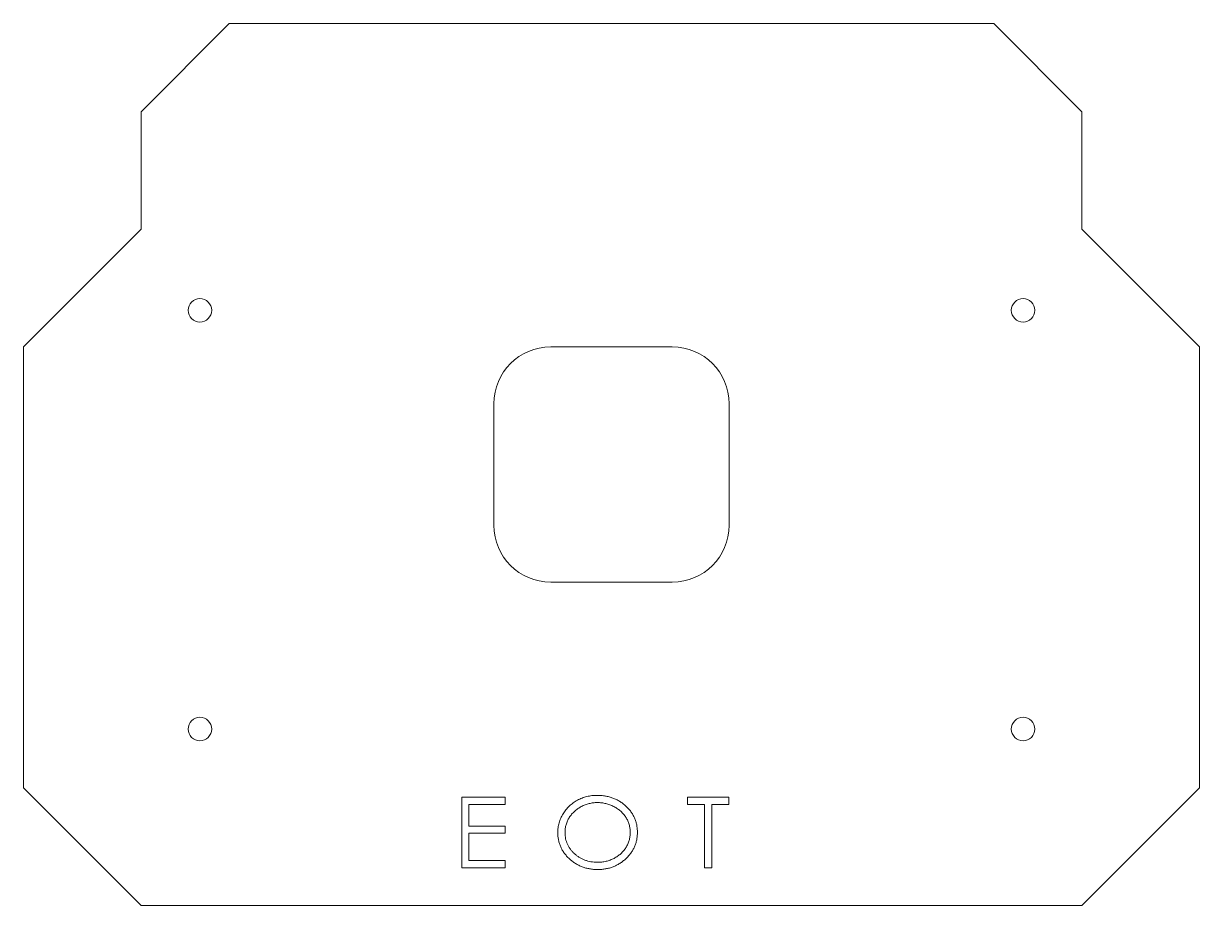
# Model space of a CAD drawing. Header units: millimetres. Extents: x -100 to 100, y -126 to 24.
import ezdxf

# ---------------------------------------------------------------- set-up
doc = ezdxf.new("R2010")
doc.units = ezdxf.units.MM

msp = doc.modelspace()

# ---------------------------------------------------------------- linework, layer by layer
at = {"color": 7, "linetype": 'Continuous', "lineweight": 15}
for p, q in [((-65, 24.46), (-80, 9.46)), ((65, 24.46), (-65, 24.46)), ((80, 9.46), (65, 24.46)), ((-80, 9.46), (-80, -10.54)), ((80, -10.54), (80, 9.46)), ((-80, -10.54), (-100, -30.54)), ((100, -30.54), (80, -10.54)), ((-100, -30.54), (-100, -105.54)), ((10.34, -30.54), (-10.34, -30.54)), ((100, -105.54), (100, -30.54)), ((-20, -40.2), (-20, -60.88)), ((20, -60.88), (20, -40.2)), ((-10.34, -70.54), (10.34, -70.54)), ((-100, -105.54), (-80, -125.54)), ((80, -125.54), (100, -105.54)), ((-25.47, -107.12), (-18.09, -107.12)), ((-25.47, -119.12), (-25.47, -107.12)), ((-18.09, -107.12), (-18.09, -108.35)), ((12.9, -107.12), (19.97, -107.12)), ((12.9, -108.35), (12.9, -107.12)), ((19.97, -107.12), (19.97, -108.35)), ((-18.09, -108.35), (-24.24, -108.35)), ((-24.24, -108.35), (-24.24, -112.04)), ((15.82, -108.35), (12.9, -108.35)), ((15.82, -119.12), (15.82, -108.35)), ((17.05, -108.35), (17.05, -119.12)), ((19.97, -108.35), (17.05, -108.35)), ((-24.24, -112.04), (-18.09, -112.04)), ((-24.24, -113.27), (-24.24, -117.89)), ((-18.09, -113.27), (-24.24, -113.27)), ((-18.09, -112.04), (-18.09, -113.27)), ((-24.24, -117.89), (-18.09, -117.89)), ((-18.09, -117.89), (-18.09, -119.12)), ((-18.09, -119.12), (-25.47, -119.12)), ((17.05, -119.12), (15.82, -119.12)), ((-80, -125.54), (80, -125.54))]:
    msp.add_line(p, q, dxfattribs=at)
for centre in [(-70, -24.32), (70, -24.32), (-70, -95.54), (70, -95.54)]:
    msp.add_circle(centre, 2, dxfattribs=at)
for centre, start, end in [((-10.34, -40.2), 90, 180), ((10.34, -40.2), 0, 90), ((-10.34, -60.88), 180, 270), ((10.34, -60.88), 270, 0)]:
    msp.add_arc(centre, 9.66, start, end, dxfattribs=at)
for points, knots in [([(-9.13, -113.17), (-9.13, -113.03), (-9.13, -112.74), (-9.08, -112.32), (-9.01, -111.91), (-8.92, -111.5), (-8.79, -111.1), (-8.64, -110.71), (-8.45, -110.33), (-8.24, -109.96), (-8.01, -109.6), (-7.76, -109.26), (-7.48, -108.94), (-7.18, -108.64), (-6.87, -108.36), (-6.53, -108.1), (-6.18, -107.86), (-5.8, -107.64), (-5.41, -107.44), (-5.01, -107.28), (-4.6, -107.13), (-4.19, -107.01), (-3.76, -106.92), (-3.33, -106.86), (-2.89, -106.82), (-2.6, -106.81), (-2.45, -106.81)], [0, 0, 0, 0, 0.041703, 0.082872, 0.123714, 0.164434, 0.204942, 0.245727, 0.286991, 0.328611, 0.370438, 0.411742, 0.452911, 0.493807, 0.534778, 0.575995, 0.617818, 0.660309, 0.703033, 0.745216, 0.787208, 0.829084, 0.871244, 0.913631, 0.956432, 1, 1, 1, 1]), ([(-2.45, -106.81), (-2.21, -106.82), (-1.74, -106.83), (-1.05, -106.91), (-0.4, -107.06), (0.23, -107.25), (0.83, -107.51), (1.4, -107.83), (1.94, -108.2), (2.44, -108.62), (2.9, -109.09), (3.31, -109.58), (3.64, -110.11), (3.93, -110.66), (4.14, -111.23), (4.29, -111.84), (4.39, -112.47), (4.4, -112.9), (4.4, -113.11)], [0, 0, 0, 0, 0.069021, 0.135473, 0.199935, 0.263248, 0.325756, 0.387909, 0.450627, 0.514513, 0.577845, 0.638892, 0.698656, 0.757652, 0.816673, 0.876172, 0.937211, 1, 1, 1, 1]), ([(-2.39, -108.04), (-2.51, -108.04), (-2.75, -108.04), (-3.11, -108.08), (-3.46, -108.13), (-3.81, -108.21), (-4.15, -108.31), (-4.49, -108.42), (-4.82, -108.56), (-5.15, -108.73), (-5.46, -108.9), (-5.76, -109.1), (-6.04, -109.31), (-6.3, -109.53), (-6.55, -109.77), (-6.78, -110.02), (-6.99, -110.29), (-7.18, -110.57), (-7.35, -110.87), (-7.5, -111.17), (-7.62, -111.48), (-7.72, -111.8), (-7.8, -112.13), (-7.86, -112.47), (-7.9, -112.81), (-7.9, -113.05), (-7.9, -113.17)], [0, 0, 0, 0, 0.043096, 0.085793, 0.128199, 0.170504, 0.212953, 0.255825, 0.298818, 0.342361, 0.385824, 0.428362, 0.470007, 0.511378, 0.552203, 0.592679, 0.633411, 0.674356, 0.714897, 0.755229, 0.795442, 0.8355, 0.875693, 0.916489, 0.957756, 1, 1, 1, 1]), ([(3.17, -113.11), (3.17, -112.99), (3.17, -112.76), (3.13, -112.42), (3.08, -112.09), (3, -111.76), (2.89, -111.45), (2.77, -111.14), (2.62, -110.84), (2.45, -110.55), (2.26, -110.27), (2.05, -110.01), (1.82, -109.76), (1.58, -109.52), (1.31, -109.3), (1.03, -109.09), (0.72, -108.9), (0.4, -108.72), (0.08, -108.56), (-0.26, -108.42), (-0.6, -108.31), (-0.95, -108.21), (-1.31, -108.13), (-1.66, -108.08), (-2.03, -108.04), (-2.27, -108.04), (-2.39, -108.04)], [0, 0, 0, 0, 0.041651, 0.082613, 0.122776, 0.162673, 0.202254, 0.24165, 0.281322, 0.321596, 0.361886, 0.402148, 0.442585, 0.483192, 0.524579, 0.566265, 0.609111, 0.652804, 0.696843, 0.740346, 0.78347, 0.826728, 0.869576, 0.912814, 0.956062, 1, 1, 1, 1]), ([(-2.34, -119.43), (-2.58, -119.42), (-3.04, -119.41), (-3.71, -119.32), (-4.36, -119.18), (-4.98, -118.98), (-5.57, -118.72), (-6.14, -118.4), (-6.67, -118.03), (-7.17, -117.6), (-7.63, -117.14), (-8.03, -116.65), (-8.37, -116.12), (-8.65, -115.58), (-8.87, -115.01), (-9.02, -114.42), (-9.12, -113.8), (-9.13, -113.38), (-9.13, -113.17)], [0, 0, 0, 0, 0.068125, 0.134159, 0.198577, 0.261526, 0.324061, 0.386789, 0.450122, 0.514514, 0.578526, 0.640227, 0.700436, 0.759541, 0.818403, 0.877634, 0.937939, 1, 1, 1, 1]), ([(-7.9, -113.17), (-7.9, -113.34), (-7.89, -113.68), (-7.81, -114.18), (-7.68, -114.66), (-7.51, -115.12), (-7.28, -115.56), (-7, -115.98), (-6.67, -116.37), (-6.29, -116.75), (-5.88, -117.08), (-5.44, -117.38), (-4.99, -117.63), (-4.51, -117.84), (-4.01, -118), (-3.49, -118.11), (-2.95, -118.18), (-2.58, -118.19), (-2.39, -118.19)], [0, 0, 0, 0, 0.062624, 0.12323, 0.182579, 0.241515, 0.30096, 0.36111, 0.422986, 0.487071, 0.551876, 0.615241, 0.677704, 0.740361, 0.80336, 0.867083, 0.932484, 1, 1, 1, 1]), ([(-2.39, -118.19), (-2.27, -118.19), (-2.02, -118.19), (-1.65, -118.16), (-1.28, -118.1), (-0.93, -118.03), (-0.58, -117.94), (-0.23, -117.82), (0.1, -117.68), (0.43, -117.53), (0.74, -117.35), (1.04, -117.17), (1.32, -116.96), (1.58, -116.74), (1.83, -116.5), (2.05, -116.25), (2.26, -115.98), (2.45, -115.7), (2.62, -115.4), (2.77, -115.1), (2.89, -114.79), (3, -114.47), (3.08, -114.14), (3.13, -113.8), (3.17, -113.46), (3.17, -113.23), (3.17, -113.11)], [0, 0, 0, 0, 0.044919, 0.089122, 0.132767, 0.176016, 0.218962, 0.261743, 0.304712, 0.347824, 0.390717, 0.432769, 0.474071, 0.514867, 0.555118, 0.595426, 0.635763, 0.676379, 0.716999, 0.757038, 0.796819, 0.836798, 0.876825, 0.917121, 0.958217, 1, 1, 1, 1]), ([(4.4, -113.11), (4.4, -113.33), (4.39, -113.75), (4.29, -114.38), (4.14, -114.98), (3.92, -115.56), (3.65, -116.11), (3.3, -116.63), (2.9, -117.13), (2.45, -117.6), (1.95, -118.02), (1.41, -118.4), (0.85, -118.72), (0.27, -118.98), (-0.35, -119.18), (-0.99, -119.32), (-1.66, -119.41), (-2.11, -119.42), (-2.34, -119.43)], [0, 0, 0, 0, 0.062931, 0.1241, 0.183949, 0.243324, 0.302995, 0.363466, 0.425468, 0.489418, 0.553896, 0.616782, 0.679154, 0.741198, 0.803934, 0.867373, 0.932644, 1, 1, 1, 1])]:
    msp.add_open_spline(points, degree=3, knots=knots, dxfattribs=at)

doc.saveas('drawing.dxf')
